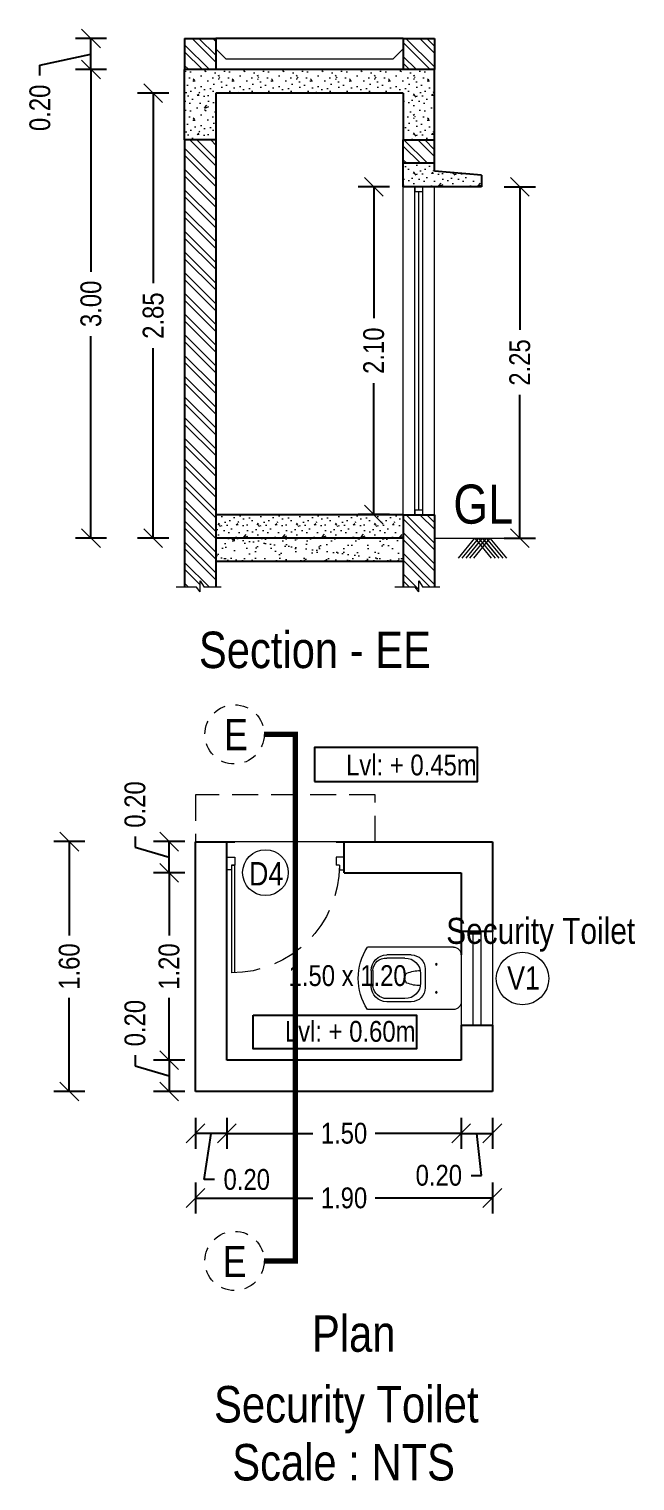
# Model space of a CAD drawing. Header units: metres. Extents: x -488 to 19274, y 1106 to 2071.
# Drawn here: x 19158.88 to 19164.7, y 1153.02 to 1166.96 of the extents above; entities that cross this region are included whole.
import ezdxf

# ---------------------------------------------------------------- set-up
doc = ezdxf.new("R2010")
doc.units = ezdxf.units.M
doc.header["$MEASUREMENT"] = 0
doc.linetypes.add('HIDDEN', pattern=[0.375, 0.25, -0.125])
doc.linetypes.add('PHANTOM2', pattern=[1.25, 0.625, -0.125, 0.125, -0.125, 0.125, -0.125])
for name, color, linetype, lineweight in [('DA-Vehicles', 24, 'Continuous', 9), ('Dimenion', 24, 'Continuous', 13), ('Ele 2', 2, 'Continuous', 25), ('Flooring', 3, 'Continuous', 9), ('Hatch', 8, 'Continuous', 5), ('Joinery', 5, 'Continuous', 9), ('Section', 131, 'Continuous', 25), ('SECTION LINE', 6, 'Continuous', 13), ('Slab', 8, 'Continuous', 9)]:
    doc.layers.add(name, color=color, linetype=linetype, lineweight=lineweight)
doc.layers.add('text', color=6, linetype='Continuous')
doc.layers.add('WALL', color=251, linetype='Continuous')
doc.styles.get("Standard").update_dxf_attribs({"font": 'swissc.ttf', "height": 0.23})
doc.dimstyles.get("Standard").update_dxf_attribs({"dimtxt": 1, "dimasz": 0.18, "dimexe": 0.18, "dimexo": 0.0625, "dimgap": 0.09, "dimtad": 0, "dimtih": 1, "dimtoh": 1, "dimdec": 4, "dimzin": 0, "dimdsep": 46, "dimtxsty": 'Standard', "dimcen": 0.09, "dimadec": 0, "dimazin": 0, "dimtfac": 1, "dimtdec": 4, "dimtofl": 0, "dimtmove": 0, "dimatfit": 3, "dimfxl": 0, "dimtolj": 1, "dimtzin": 0, "dimarcsym": 0})
pattern_1 = [(180, (347.79464, 408.75017), (0, 0.375), [0, -0.375]), (180, (347.7909, 408.61892), (0, 0.375), [0, -0.375]), (180, (347.77964, 408.82142), (0, 0.375), [0, -0.375]), (201.8014, (347.97464, 408.70517), (-1.125000102, -0.374999966), [0.04038863, -1.97904825]), (323.1301, (347.93714, 408.69017), (-1.124999969, 0.750000046), [0.01875, -1.85625]), (49.3987, (347.95214, 408.67892), (-1.875000158, -2.2499996318), [0.03457313, -3.42275588]), (333.4349, (348.07589, 408.63392), (0.374999684, -0.37500049), [0.00838538, -0.83014013]), (213.6901, (348.08339, 408.63017), (-0.749999834, -0.3750005), [0.013521, -1.338561]), (71.5651, (348.07214, 408.62267), (0.3749994, 0.750000163), [0.01185863, -1.17399563]), (315, (347.8359, 408.59642), (1e-16, -0.37500012), [0.01590975, -0.51442013]), (180, (347.84714, 408.58517), (-0.375, 0.375), [0.0225, -0.3525]), (45, (347.82464, 408.58517), (0.37500012, 0), [0.01590975, -0.51442013]), (288.4349, (347.88089, 408.83642), (-0.3749994, 0.750000163), [0.01185863, -1.17399563]), (180, (347.88464, 408.82517), (-0.375, 0.375), [0.01875, -0.35625]), (36.8699, (347.86589, 408.82517), (1.124999969, 0.750000046), [0.01875, -1.85625]), (326.3099, (348.07964, 408.84017), (-0.749999834, 0.3750005), [0.013521, -1.338561]), (198.4349, (348.09089, 408.83267), (0.750000163, 0.3749994), [0.02371725, -1.162137]), (53.1301, (348.06839, 408.82517), (-0.750000046, -1.124999969), [0.01875, -1.85625]), (180, (347.9709, 408.82517), (0, 0.375), [0, -0.375]), (180, (348.07214, 408.72767), (0, 0.375), [0, -0.375]), (180, (347.96714, 408.58892), (0, 0.375), [0, -0.375]), (180, (347.8659, 408.70517), (0, 0.375), [0, -0.375]), (180, (347.97464, 408.76892), (0, 0.375), [0, -0.375]), (180, (348.05714, 408.78017), (0, 0.375), [0, -0.375]), (180, (348.0234, 408.75767), (0, 0.375), [0, -0.375]), (180, (348.0384, 408.66767), (0, 0.375), [0, -0.375]), (180, (348.1284, 408.68267), (0, 0.375), [0, -0.375]), (180, (348.12464, 408.76892), (0, 0.375), [0, -0.375]), (180, (348.1359, 408.85142), (0, 0.375), [0, -0.375]), (180, (348.01964, 408.86642), (0, 0.375), [0, -0.375]), (180, (347.93714, 408.88142), (0, 0.375), [0, -0.375]), (180, (347.8059, 408.86642), (0, 0.375), [0, -0.375]), (180, (347.8959, 408.75017), (0, 0.375), [0, -0.375]), (180, (347.9334, 408.81767), (0, 0.375), [0, -0.375]), (180, (347.9034, 408.63767), (0, 0.375), [0, -0.375]), (180, (348.0159, 408.61892), (0, 0.375), [0, -0.375]), (180, (347.9034, 408.53642), (0, 0.375), [0, -0.375]), (180, (348.02714, 408.55892), (0, 0.375), [0, -0.375]), (180, (348.14714, 408.54767), (0, 0.375), [0, -0.375]), (180, (348.10214, 408.52892), (0, 0.375), [0, -0.375]), (180, (348.0984, 408.58142), (0, 0.375), [0, -0.375]), (180, (347.84714, 408.52142), (0, 0.375), [0, -0.375]), (180, (347.80214, 408.67517), (0, 0.375), [0, -0.375]), (180, (347.8209, 408.78767), (0, 0.375), [0, -0.375]), (180, (347.9934, 408.51767), (0, 0.375), [0, -0.375])]

# ---------------------------------------------------------------- blocks, each defined once
blk = doc.blocks.new('WC')
for p, q in [((25.8329, 15.175), (26.3829, 15.175)), ((25.7829, 15.125), (25.7829, 14.825)), ((26.1029, 15.125), (26.259, 15.125)), ((26.1429, 15.105), (26.259, 15.105)), ((26.0129, 15.035), (26.0129, 14.915)), ((26.0429, 15.005), (26.0429, 14.945)), ((26.349, 15.025), (26.349, 14.925)), ((26.359, 15.025), (26.359, 14.925)), ((26.1029, 14.825), (26.259, 14.825)), ((26.1429, 14.845), (26.259, 14.845)), ((25.8329, 14.775), (26.3829, 14.775))]:
    blk.add_line(p, q)
for centre in [(25.9419, 15.065), (25.9419, 14.885)]:
    blk.add_circle(centre, 0.005)
for centre, radius, start, end in [((25.8329, 15.125), 0.05, 90, 180), ((26.0705, 14.975), 0.3709, 327.36945, 32.63055), ((26.1029, 15.035), 0.09, 90, 180), ((26.1429, 15.005), 0.1, 90, 180), ((26.259, 15.025), 0.1, 0, 90), ((26.2649, 15.0211), 0.0842, 2.68393, 94.04899), ((26.0398, 14.769), 0.2561, 69.2207, 88.86398), ((26.0981, 14.9767), 0.0455, 315.81724, 44.18276), ((26.1029, 14.915), 0.09, 180, 270), ((26.1429, 14.945), 0.1, 180, 270), ((26.0488, 15.1382), 0.2098, 268.93678, 292.97854), ((26.259, 14.925), 0.1, 270, 0), ((26.2568, 14.9381), 0.0931, 271.32669, 351.94039), ((25.8329, 14.825), 0.05, 180, 270)]:
    blk.add_arc(centre, radius, start, end)
blk = doc.blocks.new('DOOR')
for p, q in [((26.3003, 17.4089), (26.3503, 17.4089)), ((26.3003, 17.3289), (26.3003, 17.4089)), ((26.3503, 17.4089), (26.3503, 17.3589)), ((27.0503, 17.4089), (27.0003, 17.4089)), ((27.0003, 17.4089), (27.0003, 17.3589)), ((27.0503, 17.3289), (27.0503, 17.4089)), ((26.3303, 17.3289), (26.3003, 17.3289)), ((26.3303, 17.3589), (26.3503, 17.3589)), ((26.3303, 17.3589), (26.3303, 17.3289)), ((27.0203, 17.3589), (27.0003, 17.3589)), ((27.0003, 16.6689), (27.0003, 17.3589)), ((27.0003, 17.3589), (27.0203, 17.3589)), ((27.0203, 17.3589), (27.0203, 17.3289)), ((27.0203, 17.3589), (27.0203, 16.6689)), ((27.0203, 17.3289), (27.0503, 17.3289))]:
    blk.add_line(p, q)
at = {"linetype": 'HIDDEN', "ltscale": 0.8}
blk.add_arc((27.0203, 17.3589), 0.69, 180, 270, dxfattribs=at)
blk = doc.blocks.new('_OBLIQUE')
at = {"color": 0, "linetype": 'ByBlock'}
blk.add_line((-0.5, -0.5), (0.5, 0.5), dxfattribs=at)
blk = doc.blocks.new('*D75')
at = {"layer": 'Defpoints', "color": 0}
for p in [(1.343, 4.012), (3.023, 4.012), (1.898, 2.212)]:
    blk.add_point(p, dxfattribs=at)
at = {"layer": 'Dimenion', "lineweight": -2}
for p, q in [((1.493, 4.012), (1.193, 4.012)), ((1.343, 4.012), (1.343, 3.412)), ((1.343, 2.212), (1.343, 2.812)), ((1.493, 2.212), (1.193, 2.212))]:
    blk.add_line(p, q, dxfattribs=at)
at = {"layer": 'Dimenion', "lineweight": -2, "xscale": 0.18, "yscale": 0.18, "zscale": 0.18}
for p, rotation in [((1.343, 4.012), 89.99999999999999), ((1.343, 2.212), 270)]:
    blk.add_blockref('_OBLIQUE', p, dxfattribs=dict(at, rotation=rotation))
at = {"layer": 'Dimenion', "color": 3, "insert": (1.343, 3.112), "char_height": 0.2, "attachment_point": 5, "rotation": 90}
blk.add_mtext('\\A1;1.20', dxfattribs=at)
blk = doc.blocks.new('*D76')
at = {"layer": 'Defpoints', "color": 0}
for p in [(4.148, 4.012), (1.898, 3.862), (1.898, 1.51)]:
    blk.add_point(p, dxfattribs=at)
at = {"layer": 'Dimenion', "lineweight": -2}
for p, q in [((1.898, 1.66), (1.898, 1.36)), ((4.148, 1.66), (4.148, 1.36)), ((1.898, 1.51), (2.723, 1.51)), ((4.148, 1.51), (3.323, 1.51))]:
    blk.add_line(p, q, dxfattribs=at)
at = {"layer": 'Dimenion', "lineweight": -2, "xscale": 0.18, "yscale": 0.18, "zscale": 0.18, "rotation": 180}
blk.add_blockref('_OBLIQUE', (1.898, 1.51), dxfattribs=at)
at = {"layer": 'Dimenion', "lineweight": -2, "xscale": 0.18, "yscale": 0.18, "zscale": 0.18}
blk.add_blockref('_OBLIQUE', (4.148, 1.51), dxfattribs=at)
at = {"layer": 'Dimenion', "color": 3, "insert": (3.023, 1.51), "char_height": 0.2, "attachment_point": 5}
blk.add_mtext('\\A1;1.50', dxfattribs=at)
blk = doc.blocks.new('*D77')
at = {"layer": 'Defpoints', "color": 0}
for p in [(1.343, 4.312), (1.898, 4.312), (3.023, 4.012)]:
    blk.add_point(p, dxfattribs=at)
at = {"layer": 'Dimenion', "lineweight": -2}
for p, q in [((1.016, 4.36), (1.016, 4.26)), ((1.016, 4.26), (1.343, 4.162)), ((1.493, 4.312), (1.193, 4.312)), ((1.343, 4.012), (1.343, 4.312)), ((1.493, 4.012), (1.193, 4.012))]:
    blk.add_line(p, q, dxfattribs=at)
at = {"layer": 'Dimenion', "lineweight": -2, "xscale": 0.18, "yscale": 0.18, "zscale": 0.18}
for p, rotation in [((1.343, 4.312), 90), ((1.343, 4.012), 270)]:
    blk.add_blockref('_OBLIQUE', p, dxfattribs=dict(at, rotation=rotation))
at = {"layer": 'Dimenion', "color": 3, "insert": (1.016, 4.669), "char_height": 0.2, "attachment_point": 5, "rotation": 90}
blk.add_mtext('\\A1;0.20', dxfattribs=at)
blk = doc.blocks.new('*D78')
at = {"layer": 'Defpoints', "color": 0}
for p in [(1.898, 2.212), (1.343, 1.912), (1.898, 1.912)]:
    blk.add_point(p, dxfattribs=at)
at = {"layer": 'Dimenion', "lineweight": -2}
for p, q in [((1.016, 2.26), (1.016, 2.16)), ((1.016, 2.16), (1.343, 2.062)), ((1.493, 2.212), (1.193, 2.212)), ((1.343, 2.212), (1.343, 1.912)), ((1.493, 1.912), (1.193, 1.912))]:
    blk.add_line(p, q, dxfattribs=at)
at = {"layer": 'Dimenion', "lineweight": -2, "xscale": 0.18, "yscale": 0.18, "zscale": 0.18}
for p, rotation in [((1.343, 2.212), 90), ((1.343, 1.912), 270)]:
    blk.add_blockref('_OBLIQUE', p, dxfattribs=dict(at, rotation=rotation))
at = {"layer": 'Dimenion', "color": 3, "insert": (1.016, 2.569), "char_height": 0.2, "attachment_point": 5, "rotation": 90}
blk.add_mtext('\\A1;0.20', dxfattribs=at)
blk = doc.blocks.new('*D79')
at = {"layer": 'Defpoints', "color": 0}
for p in [(1.598, 4.312), (1.898, 4.162), (1.598, 1.51)]:
    blk.add_point(p, dxfattribs=at)
at = {"layer": 'Dimenion', "lineweight": -2}
for p, q in [((1.598, 1.66), (1.598, 1.36)), ((1.898, 1.66), (1.898, 1.36)), ((1.898, 1.51), (1.598, 1.51)), ((1.679, 1.066), (1.748, 1.51)), ((1.779, 1.066), (1.679, 1.066))]:
    blk.add_line(p, q, dxfattribs=at)
at = {"layer": 'Dimenion', "lineweight": -2, "xscale": 0.18, "yscale": 0.18, "zscale": 0.18, "rotation": 180}
blk.add_blockref('_OBLIQUE', (1.598, 1.51), dxfattribs=at)
at = {"layer": 'Dimenion', "lineweight": -2, "xscale": 0.18, "yscale": 0.18, "zscale": 0.18}
blk.add_blockref('_OBLIQUE', (1.898, 1.51), dxfattribs=at)
at = {"layer": 'Dimenion', "color": 3, "insert": (2.089, 1.066), "char_height": 0.2, "attachment_point": 5}
blk.add_mtext('\\A1;0.20', dxfattribs=at)
blk = doc.blocks.new('*D80')
at = {"layer": 'Defpoints', "color": 0}
for p in [(4.448, 3.948), (4.148, 3.862), (4.448, 1.51)]:
    blk.add_point(p, dxfattribs=at)
at = {"layer": 'Dimenion', "lineweight": -2}
for p, q in [((4.148, 1.66), (4.148, 1.36)), ((4.448, 1.66), (4.448, 1.36)), ((4.148, 1.51), (4.448, 1.51)), ((4.343, 1.106), (4.298, 1.51)), ((4.243, 1.106), (4.343, 1.106))]:
    blk.add_line(p, q, dxfattribs=at)
at = {"layer": 'Dimenion', "lineweight": -2, "xscale": 0.18, "yscale": 0.18, "zscale": 0.18, "rotation": 180}
blk.add_blockref('_OBLIQUE', (4.148, 1.51), dxfattribs=at)
at = {"layer": 'Dimenion', "lineweight": -2, "xscale": 0.18, "yscale": 0.18, "zscale": 0.18}
blk.add_blockref('_OBLIQUE', (4.448, 1.51), dxfattribs=at)
at = {"layer": 'Dimenion', "color": 3, "insert": (3.934, 1.106), "char_height": 0.2, "attachment_point": 5}
blk.add_mtext('\\A1;0.20', dxfattribs=at)
blk = doc.blocks.new('*D81')
at = {"layer": 'Defpoints', "color": 0}
for p in [(1.598, 4.312), (4.448, 4.312), (4.448, 0.889)]:
    blk.add_point(p, dxfattribs=at)
at = {"layer": 'Dimenion', "lineweight": -2}
for p, q in [((1.598, 1.039), (1.598, 0.739)), ((4.448, 1.039), (4.448, 0.739)), ((1.598, 0.889), (2.723, 0.889)), ((4.448, 0.889), (3.323, 0.889))]:
    blk.add_line(p, q, dxfattribs=at)
at = {"layer": 'Dimenion', "lineweight": -2, "xscale": 0.18, "yscale": 0.18, "zscale": 0.18, "rotation": 180}
blk.add_blockref('_OBLIQUE', (1.598, 0.889), dxfattribs=at)
at = {"layer": 'Dimenion', "lineweight": -2, "xscale": 0.18, "yscale": 0.18, "zscale": 0.18}
blk.add_blockref('_OBLIQUE', (4.448, 0.889), dxfattribs=at)
at = {"layer": 'Dimenion', "color": 3, "insert": (3.023, 0.889), "char_height": 0.2, "attachment_point": 5}
blk.add_mtext('\\A1;1.90', dxfattribs=at)
blk = doc.blocks.new('*D82')
at = {"layer": 'Defpoints', "color": 0}
for p in [(1.598, 4.312), (0.385, 1.912), (1.598, 1.912)]:
    blk.add_point(p, dxfattribs=at)
at = {"layer": 'Dimenion', "lineweight": -2}
for p, q in [((0.535, 4.312), (0.235, 4.312)), ((0.385, 4.312), (0.385, 3.412)), ((0.385, 1.912), (0.385, 2.812)), ((0.535, 1.912), (0.235, 1.912))]:
    blk.add_line(p, q, dxfattribs=at)
at = {"layer": 'Dimenion', "lineweight": -2, "xscale": 0.18, "yscale": 0.18, "zscale": 0.18}
for p, rotation in [((0.385, 4.312), 89.99999999999999), ((0.385, 1.912), 270)]:
    blk.add_blockref('_OBLIQUE', p, dxfattribs=dict(at, rotation=rotation))
at = {"layer": 'Dimenion', "color": 3, "insert": (0.385, 3.112), "char_height": 0.2, "attachment_point": 5, "rotation": 90}
blk.add_mtext('\\A1;1.60', dxfattribs=at)
blk = doc.blocks.new('*D83')
at = {"layer": 'Defpoints', "color": 0}
for p in [(3.592, 10.603), (3.309, 7.453), (3.592, 7.453)]:
    blk.add_point(p, dxfattribs=at)
at = {"layer": 'Dimenion', "lineweight": -2}
for p, q in [((3.459, 10.603), (3.159, 10.603)), ((3.309, 10.603), (3.309, 9.339)), ((3.309, 7.453), (3.309, 8.717)), ((3.459, 7.453), (3.159, 7.453))]:
    blk.add_line(p, q, dxfattribs=at)
at = {"layer": 'Dimenion', "lineweight": -2, "xscale": 0.18, "yscale": 0.18, "zscale": 0.18}
for p, rotation in [((3.309, 10.603), 90), ((3.309, 7.453), 270)]:
    blk.add_blockref('_OBLIQUE', p, dxfattribs=dict(at, rotation=rotation))
at = {"layer": 'Dimenion', "color": 3, "insert": (3.309, 9.028), "char_height": 0.2, "attachment_point": 5, "rotation": 90}
blk.add_mtext('\\A1;2.10', dxfattribs=at)
blk = doc.blocks.new('*D84')
at = {"layer": 'Defpoints', "color": 0}
for p in [(4.342, 10.603), (4.352, 7.228), (4.712, 7.228)]:
    blk.add_point(p, dxfattribs=at)
at = {"layer": 'Dimenion', "lineweight": -2}
for p, q in [((4.562, 10.603), (4.862, 10.603)), ((4.712, 10.603), (4.712, 9.228)), ((4.712, 7.228), (4.712, 8.603)), ((4.562, 7.228), (4.862, 7.228))]:
    blk.add_line(p, q, dxfattribs=at)
at = {"layer": 'Dimenion', "lineweight": -2, "xscale": 0.18, "yscale": 0.18, "zscale": 0.18}
for p, rotation in [((4.712, 10.603), 90), ((4.712, 7.228), 270)]:
    blk.add_blockref('_OBLIQUE', p, dxfattribs=dict(at, rotation=rotation))
at = {"layer": 'Dimenion', "color": 3, "insert": (4.712, 8.915), "char_height": 0.2, "attachment_point": 5, "rotation": 90}
blk.add_mtext('\\A1;2.25', dxfattribs=at)
blk = doc.blocks.new('*D85')
at = {"layer": 'Defpoints', "color": 0}
for p in [(1.792, 11.503), (1.191, 7.228), (1.792, 7.228)]:
    blk.add_point(p, dxfattribs=at)
at = {"layer": 'Dimenion', "lineweight": -2}
for p, q in [((1.341, 11.503), (1.041, 11.503)), ((1.191, 11.503), (1.191, 9.678)), ((1.191, 7.228), (1.191, 9.053)), ((1.341, 7.228), (1.041, 7.228))]:
    blk.add_line(p, q, dxfattribs=at)
at = {"layer": 'Dimenion', "lineweight": -2, "xscale": 0.18, "yscale": 0.18, "zscale": 0.18}
for p, rotation in [((1.191, 11.503), 90), ((1.191, 7.228), 270)]:
    blk.add_blockref('_OBLIQUE', p, dxfattribs=dict(at, rotation=rotation))
at = {"layer": 'Dimenion', "color": 3, "insert": (1.191, 9.365), "char_height": 0.2, "attachment_point": 5, "rotation": 90}
blk.add_mtext('\\A1;2.85', dxfattribs=at)
blk = doc.blocks.new('*D86')
at = {"layer": 'Defpoints', "color": 0}
for p in [(1.492, 11.728), (0.593, 7.228), (1.792, 7.228)]:
    blk.add_point(p, dxfattribs=at)
at = {"layer": 'Dimenion', "lineweight": -2}
for p, q in [((0.743, 11.728), (0.443, 11.728)), ((0.593, 11.728), (0.593, 9.787)), ((0.593, 7.228), (0.593, 9.168)), ((0.743, 7.228), (0.443, 7.228))]:
    blk.add_line(p, q, dxfattribs=at)
at = {"layer": 'Dimenion', "lineweight": -2, "xscale": 0.18, "yscale": 0.18, "zscale": 0.18}
for p, rotation in [((0.593, 11.728), 90), ((0.593, 7.228), 270)]:
    blk.add_blockref('_OBLIQUE', p, dxfattribs=dict(at, rotation=rotation))
at = {"layer": 'Dimenion', "color": 3, "insert": (0.593, 9.478), "char_height": 0.2, "attachment_point": 5, "rotation": 90}
blk.add_mtext('\\A1;3.00', dxfattribs=at)
blk = doc.blocks.new('*D87')
at = {"layer": 'Defpoints', "color": 0}
for p in [(0.593, 12.028), (1.492, 12.028), (1.492, 11.728)]:
    blk.add_point(p, dxfattribs=at)
at = {"layer": 'Dimenion', "lineweight": -2}
for p, q in [((0.743, 12.028), (0.443, 12.028)), ((0.593, 11.728), (0.593, 12.028)), ((0.103, 11.77), (0.593, 11.878)), ((0.103, 11.67), (0.103, 11.77)), ((0.743, 11.728), (0.443, 11.728))]:
    blk.add_line(p, q, dxfattribs=at)
at = {"layer": 'Dimenion', "lineweight": -2, "xscale": 0.18, "yscale": 0.18, "zscale": 0.18}
for p, rotation in [((0.593, 12.028), 90), ((0.593, 11.728), 270)]:
    blk.add_blockref('_OBLIQUE', p, dxfattribs=dict(at, rotation=rotation))
at = {"layer": 'Dimenion', "color": 3, "insert": (0.103, 11.361), "char_height": 0.2, "attachment_point": 5, "rotation": 90}
blk.add_mtext('\\A1;0.20', dxfattribs=at)
blk = doc.blocks.new('zw$72F5')
at = {"layer": 'Hatch'}
h = blk.add_hatch(dxfattribs=at)
h.set_pattern_fill('ANSI32', color=256, scale=0.375)
h.set_pattern_definition([(315, (5844.01531, 504.26215), (-0.099436891, -0.099436891), []), (315, (5844.0816, 504.26215), (-0.099436891, -0.099436891), [])])
h.paths.add_polyline_path([(1.79212, 7.0028), (1.79212, 6.75663), (1.67912, 6.75663), (1.64156, 6.81742), (1.64156, 6.71186), (1.60499, 6.75663), (1.49212, 6.75663), (1.49212, 7.4528), (1.49212, 11.0528), (1.79212, 11.0528), (1.79212, 7.4528), (1.79212, 7.2278)])
h.paths.add_polyline_path([(3.89212, 6.75663), (3.77912, 6.75663), (3.74156, 6.81742), (3.74156, 6.71186), (3.70499, 6.75663), (3.59212, 6.75663), (3.59212, 7.0028), (3.59212, 7.2278), (3.59212, 7.4528), (3.70462, 7.4528), (3.77962, 7.4528), (3.89212, 7.4528), (3.89212, 7.2278)])
h.paths.add_polyline_path([(1.49212, 11.7278), (1.49212, 12.0278), (1.79212, 12.0278), (1.79212, 11.9278), (1.79212, 11.7278)])
h.paths.add_polyline_path([(3.89212, 12.0278), (3.89212, 11.7278), (3.59212, 11.7278), (3.59212, 12.0278)])
h.paths.add_polyline_path([(3.89212, 10.8278), (3.89212, 11.0528), (3.59212, 11.0528), (3.59212, 10.8278)])
h = blk.add_hatch(dxfattribs=at)
h.set_pattern_fill('CONC', color=256, scale=0.375, angle=180)
h.set_pattern_definition(pattern_1)
h.paths.add_polyline_path([(3.59212, 11.0528), (3.59212, 11.5028), (1.79212, 11.5028), (1.79212, 11.0528), (1.49212, 11.0528), (1.49212, 11.7278), (1.79212, 11.7278), (3.59212, 11.7278), (3.89212, 11.7278), (3.89212, 11.0528)])
h.paths.add_polyline_path([(4.34212, 10.7153), (4.34212, 10.6028), (3.89212, 10.6028), (3.77962, 10.6028), (3.70462, 10.6028), (3.59212, 10.6028), (3.59212, 10.8278), (3.89212, 10.8278), (3.89212, 10.7528)])
h = blk.add_hatch(dxfattribs=at)
h.set_pattern_fill('CONC', color=256, scale=0.375, angle=180)
h.set_pattern_definition(pattern_1)
h.paths.add_polyline_path([(3.59212, 7.2278), (1.79212, 7.2278), (1.79212, 7.4528), (3.59212, 7.4528)])
h = blk.add_hatch(dxfattribs=at)
h.set_pattern_fill('AR-SAND', color=256, scale=0.075, angle=180)
h.set_pattern_definition([(142.5, (348.15089, 408.51017), (0.004724502, 0.144511783), [0, -0.114, 0, -0.1275, 0, -0.121875]), (172.5, (348.15089, 408.51017), (-0.13273325, 0.211660955), [0, -0.0615, 0, -0.10275, 0, -0.039375]), (212.5, (348.24314, 408.51017), (-0.233345575, 0.00056144), [0, -0.0375, 0, -0.135, 0, -0.17625]), (222.5, (348.24314, 408.51017), (-0.22527149, 0.06599794), [0, -0.01875, 0, -0.0885, 0, -0.10125])])
h.paths.add_polyline_path([(3.59212, 7.0028), (1.79212, 7.0028), (1.79212, 7.2278), (3.59212, 7.2278)])
at = {"layer": 'Ele 2'}
blk.add_line((3.59212, 12.0278), (1.79212, 12.0278), dxfattribs=at)
at = {"layer": 'Flooring'}
for p, q in [((1.89212, 11.8278), (1.79212, 11.9278)), ((3.49212, 11.8278), (3.59212, 11.9278)), ((3.49212, 11.8278), (1.89212, 11.8278))]:
    blk.add_line(p, q, dxfattribs=at)
at = {"layer": 'Hatch'}
for p, q in [((3.89212, 7.2278), (4.74902, 7.2278)), ((4.278, 7.2278), (4.11888, 7.03587)), ((4.31472, 7.2278), (4.1556, 7.03587)), ((4.35145, 7.2278), (4.19234, 7.03587)), ((4.35156, 7.2278), (4.19245, 7.03587)), ((4.38828, 7.2278), (4.22917, 7.03587)), ((4.42502, 7.2278), (4.26591, 7.03587)), ((4.2781, 7.2278), (4.43722, 7.03587)), ((4.31484, 7.2278), (4.47396, 7.03587)), ((4.35156, 7.2278), (4.51068, 7.03587)), ((4.35167, 7.2278), (4.51078, 7.03587)), ((4.38841, 7.2278), (4.54752, 7.03587)), ((4.42513, 7.2278), (4.58424, 7.03587)), ((1.60499, 6.75663), (1.41018, 6.75663)), ((1.64156, 6.71186), (1.60499, 6.75663)), ((1.64156, 6.81742), (1.67912, 6.75663)), ((1.84393, 6.75663), (1.67912, 6.75663)), ((3.70499, 6.75663), (3.51018, 6.75663)), ((3.74156, 6.71186), (3.70499, 6.75663)), ((3.74156, 6.81742), (3.77912, 6.75663)), ((3.94393, 6.75663), (3.77912, 6.75663)), ((3.02341, 4.31156), (1.89841, 4.31156))]:
    blk.add_line(p, q, dxfattribs=at)
for points in [[(1.64156, 6.71186), (1.64156, 6.81742)], [(3.74156, 6.71186), (3.74156, 6.81742)]]:
    blk.add_lwpolyline(points, dxfattribs=at)
for centre, radius in [((2.26866, 4.01454), 0.21959), ((4.73766, 2.99711), 0.25178)]:
    blk.add_circle(centre, radius, dxfattribs=at)
at = {"layer": 'Joinery'}
for p, q in [((3.59212, 7.4528), (3.59212, 10.6028)), ((3.70462, 7.4528), (3.70462, 10.6028)), ((3.77962, 7.4528), (3.77962, 10.6028)), ((3.89212, 7.4528), (3.89212, 10.6028)), ((3.74212, 7.4976), (3.74212, 10.55799)), ((4.14841, 3.44906), (4.14841, 2.54906)), ((4.26091, 3.44906), (4.26091, 2.54906)), ((4.33591, 3.44906), (4.33591, 2.54906)), ((4.44841, 3.44906), (4.44841, 2.54906))]:
    blk.add_line(p, q, dxfattribs=at)
for points in [[(3.77962, 10.6028), (3.70462, 10.6028), (3.70462, 10.55799), (3.77962, 10.55799)], [(3.77962, 7.4976), (3.70462, 7.4976), (3.70462, 7.4528), (3.77962, 7.4528)]]:
    blk.add_lwpolyline(points, close=True, dxfattribs=at)
at = {"layer": 'Section'}
for p, q in [((3.89212, 11.7278), (1.49212, 11.7278)), ((1.49212, 11.0528), (1.49212, 11.7278)), ((3.89212, 11.0528), (3.89212, 11.7278)), ((3.59212, 11.5028), (1.79212, 11.5028)), ((1.79212, 11.5028), (1.79212, 11.0528)), ((3.59212, 11.5028), (3.59212, 11.0528)), ((1.79212, 11.0528), (1.49212, 11.0528)), ((3.59212, 11.0528), (3.89212, 11.0528)), ((3.59212, 10.6028), (3.59212, 10.8278)), ((3.89212, 10.8278), (3.59212, 10.8278)), ((3.89212, 10.7528), (3.89212, 10.8278)), ((4.34212, 10.7153), (3.89212, 10.7528)), ((4.34212, 10.6028), (3.59212, 10.6028)), ((4.34212, 10.7153), (4.34212, 10.6028)), ((3.59212, 7.4528), (1.79212, 7.4528)), ((3.59212, 7.2278), (1.79212, 7.2278)), ((3.59212, 7.0028), (1.79212, 7.0028))]:
    blk.add_line(p, q, dxfattribs=at)
at = {"layer": 'SECTION LINE', "linetype": 'PHANTOM2', "const_width": 0.05}
blk.add_lwpolyline([(2.25629, 5.34253), (2.55629, 5.34253), (2.55629, 0.28463), (2.25629, 0.28463)], dxfattribs=at)
at = {"layer": 'SECTION LINE', "linetype": 'HIDDEN', "ltscale": 0.5}
for centre in [(1.97166, 5.34253), (1.97166, 0.28463)]:
    blk.add_circle(centre, 0.28463, dxfattribs=at)
at = {"layer": 'Slab', "linetype": 'HIDDEN'}
blk.add_lwpolyline([(3.32341, 4.31156), (3.32341, 4.76156), (1.59841, 4.76156), (1.59841, 4.31156)], dxfattribs=at)
at = {"layer": 'text'}
for points in [[(2.73844, 4.8903), (4.30665, 4.8903), (4.30665, 5.21486), (2.73844, 5.21486)], [(2.15042, 2.64505), (3.71863, 2.64505), (3.71863, 2.32048), (2.15042, 2.32048)]]:
    blk.add_lwpolyline(points, close=True, dxfattribs=at)
at = {"layer": 'WALL'}
for p, q in [((1.49212, 12.0278), (1.49212, 11.7278)), ((1.49212, 12.0278), (1.79212, 12.0278)), ((1.79212, 12.0278), (1.79212, 11.7278)), ((3.59212, 12.0278), (3.59212, 11.7278)), ((3.59212, 12.0278), (3.89212, 12.0278)), ((3.89212, 12.0278), (3.89212, 11.7278)), ((1.49212, 11.0528), (1.49212, 7.4528)), ((1.79212, 11.0528), (1.79212, 7.4528)), ((3.59212, 10.8278), (3.59212, 11.0528)), ((3.89212, 10.8278), (3.89212, 11.0528)), ((1.49212, 7.4528), (1.49212, 6.75663)), ((1.79212, 7.4528), (1.79212, 6.75663)), ((3.59212, 7.4528), (3.59212, 6.75663)), ((3.59212, 7.4528), (3.89212, 7.4528)), ((3.89212, 7.4528), (3.89212, 6.75663)), ((1.59841, 1.91156), (1.59841, 4.31156)), ((1.59841, 4.31156), (1.97341, 4.31156)), ((1.89841, 2.21156), (1.89841, 4.31156)), ((2.94841, 4.31156), (4.44841, 4.31156)), ((3.02341, 4.01156), (3.02341, 4.31156)), ((4.44841, 4.31156), (4.44841, 3.44906)), ((3.02341, 4.01156), (4.14841, 4.01156)), ((4.14841, 4.01156), (4.14841, 3.22406)), ((4.44841, 3.44906), (4.14841, 3.44906)), ((4.14841, 2.54906), (4.14841, 2.21156)), ((4.14841, 2.54906), (4.44841, 2.54906)), ((4.44841, 2.54906), (4.44841, 1.91156)), ((4.14841, 2.21156), (1.89841, 2.21156)), ((4.44841, 1.91156), (1.59841, 1.91156))]:
    blk.add_line(p, q, dxfattribs=at)
at = {"layer": 'DA-Vehicles', "xscale": -1.500000000001364, "yscale": 1.500000000001364, "zscale": 1.500000000001364}
blk.add_blockref('WC', (42.82273, -19.46351), dxfattribs=at)
at = {"layer": 'Joinery', "extrusion": (0, 0, -1), "xscale": 1.500000000001364, "yscale": 1.500000000001364, "zscale": -1.500000000001364}
blk.add_blockref('DOOR', (-42.47384, -21.95174), dxfattribs=at)
at = {"layer": 'text'}
for s, insert, char_height, width, attachment_point in [('GL', (4.0735, 7.74183), 0.375, 2.1333424, 1), ('E', (1.87114, 5.18984), 0.3, 3.5715882, 7), ('Lvl: + 0.45m ', (4.29777, 5.14846), 0.2, 5.7481452, 3), ('D4', (2.11086, 3.89153), 0.225, 0.5914063, 7), ('Security Toilet', (5.81955, 3.58021), 0.25, 5.7481452, 3), ('\\pt3.2;1.50 x 1.20', (3.62476, 2.92246), 0.2, 5.7481452, 9), ('V1', (4.58997, 2.88983), 0.225, 0.5914063, 7), ('Lvl: + 0.60m ', (3.70975, 2.38688), 0.2, 5.7481452, 9), ('E', (1.85707, 0.1287), 0.3, 3.5715882, 7)]:
    blk.add_mtext(s, dxfattribs=dict(at, insert=insert, char_height=char_height, width=width, attachment_point=attachment_point))
at = {"layer": 'Dimenion'}
for base, p1, p2, angle, picture, middle in [((0.5932, 12.0278), (1.49212, 11.7278), (1.49212, 12.0278), 90, '*D87', (0.10252, 11.62019)), ((1.59841, 1.50952), (1.89841, 4.16156), (1.59841, 4.31156), 180, '*D79', (1.82909, 1.06637)), ((4.44841, 1.50952), (4.14841, 3.86156), (4.44841, 3.9484), 180, '*D80', (4.19301, 1.10611))]:
    dim = blk.add_linear_dim(base=base, p1=p1, p2=p2, angle=angle, text='0.20', dimstyle='Standard', override={"dimtxt": 0.2, "dimgap": 0.05, "dimtad": 0, "dimblk": 'OBLIQUE', "dimclrt": 3}, dxfattribs=at)
    dim.commit()
    dim.dimension.update_dxf_attribs({"geometry": picture, "text_midpoint": middle, "dimtype": 128})
for base, p1, p2, angle, text, override, picture, middle in [((0.5932, 7.2278), (1.49212, 11.7278), (1.79212, 7.2278), 90, '3.00', {"dimtxt": 0.2, "dimgap": 0.05, "dimtad": 0, "dimblk": 'OBLIQUE', "dimclrt": 3}, '*D86', (0.5932, 9.4778)), ((1.19084, 7.2278), (1.79212, 11.5028), (1.79212, 7.2278), 90, '2.85', {"dimtxt": 0.2, "dimgap": 0.05, "dimtad": 0, "dimblk": 'OBLIQUE', "dimclrt": 3}, '*D85', (1.19084, 9.3653)), ((3.30942, 7.4528), (3.59212, 10.6028), (3.59212, 7.4528), 90, '2.10', {"dimtxt": 0.2, "dimgap": 0.05, "dimtad": 0, "dimblk": 'OBLIQUE', "dimclrt": 3}, '*D83', (3.30942, 9.0278)), ((4.7123, 7.2278), (4.34212, 10.6028), (4.35167, 7.2278), 90, '2.25', {"dimtxt": 0.2, "dimgap": 0.05, "dimtad": 0, "dimblk": 'OBLIQUE', "dimclrt": 3}, '*D84', (4.7123, 8.9153)), ((1.34349, 4.31156), (3.02341, 4.01156), (1.89841, 4.31156), 270, '0.20', {"dimtxt": 0.2, "dimgap": 0.05, "dimtad": 0, "dimblk": 'OBLIQUE', "dimclrt": 3}, '*D77', (1.01638, 4.40969)), ((0.38472, 1.91156), (1.59841, 4.31156), (1.59841, 1.91156), 270, '1.60', {"dimtxt": 0.2, "dimgap": 0.05, "dimtad": 0, "dimtxsty": 'Standard', "dimblk": 'OBLIQUE', "dimclrt": 3}, '*D82', (0.38472, 3.11156)), ((4.44841, 0.88874), (1.59841, 4.31156), (4.44841, 4.31156), 180, '1.90', {"dimtxt": 0.2, "dimgap": 0.05, "dimtad": 0, "dimblk": 'OBLIQUE', "dimclrt": 3}, '*D81', (3.02341, 0.88874)), ((1.34349, 4.01156), (1.89841, 2.21156), (3.02341, 4.01156), 270, '1.20', {"dimtxt": 0.2, "dimgap": 0.05, "dimtad": 0, "dimtxsty": 'Standard', "dimblk": 'OBLIQUE', "dimclrt": 3}, '*D75', (1.34349, 3.11156)), ((1.34349, 1.91156), (1.89841, 2.21156), (1.89841, 1.91156), 270, '0.20', {"dimtxt": 0.2, "dimgap": 0.05, "dimtad": 0, "dimblk": 'OBLIQUE', "dimclrt": 3}, '*D78', (1.01638, 2.30969))]:
    dim = blk.add_linear_dim(base=base, p1=p1, p2=p2, angle=angle, text=text, dimstyle='Standard', override=override, dxfattribs=at)
    dim.commit()
    dim.dimension.update_dxf_attribs({"geometry": picture, "text_midpoint": middle})
dim = blk.add_linear_dim(base=(1.89841, 1.50952), p1=(4.14841, 4.01156), p2=(1.89841, 3.86156), text='1.50', dimstyle='Standard', override={"dimtxt": 0.2, "dimgap": 0.05, "dimtad": 0, "dimblk": 'OBLIQUE', "dimclrt": 3}, dxfattribs=at)
dim.commit()
dim.dimension.update_dxf_attribs({"geometry": '*D76', "text_midpoint": (3.02341, 1.50952)})

msp = doc.modelspace()

# ---------------------------------------------------------------- block references
msp.add_blockref('zw$72F5', (19158.87857, 1154.84498))

# ---------------------------------------------------------------- texts
at = {"char_height": 0.35, "attachment_point": 3}
for s, insert, width in [('Section - EE', (19162.73666, 1161.17428), 3.922577), ('Plan', (19162.39638, 1154.60712), 3.922577), ('Security Toilet', (19163.19377, 1153.92789), 5.7292262), ('Scale : NTS', (19162.96736, 1153.37091), 5.7292262)]:
    msp.add_mtext(s, dxfattribs=dict(at, insert=insert, width=width))

doc.saveas('drawing.dxf')
